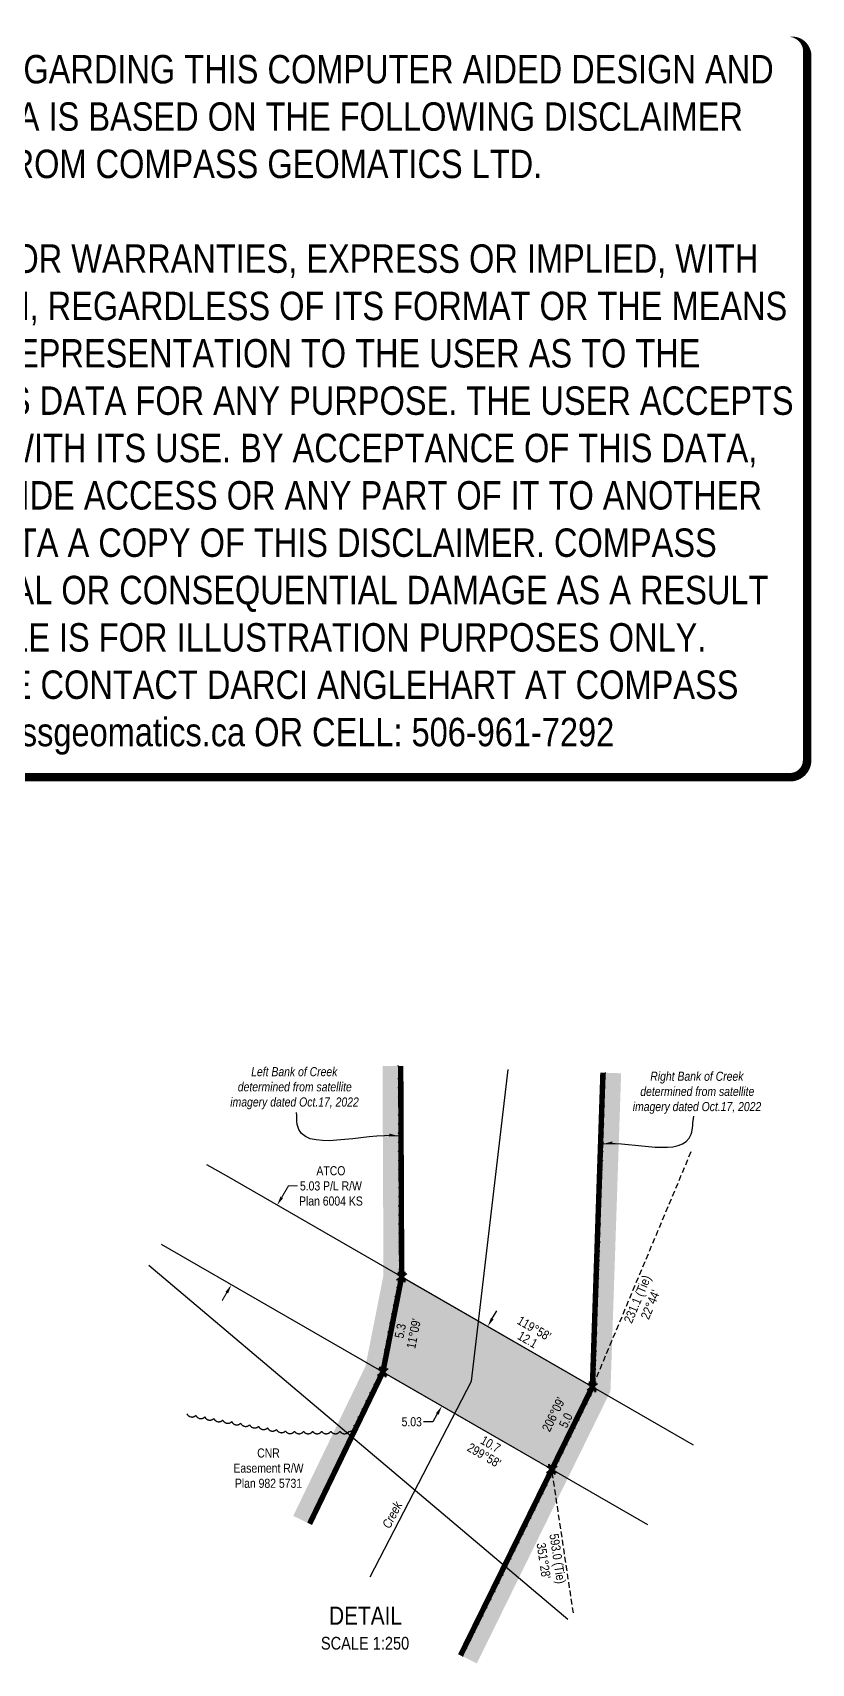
# Model space of a CAD drawing. Extents: x 481046 to 483020, y 6216505 to 6218475.
# Drawn here: x 482164 to 483020, y 6216681 to 6218475 of the extents above; entities that cross this region are included whole.
import ezdxf
from ezdxf.enums import TextEntityAlignment as Align

# ---------------------------------------------------------------- set-up
doc = ezdxf.new("R2010")
doc.units = 0
doc.header["$LTSCALE"] = 5
doc.header["$PDSIZE"] = 0.5
for name, pattern in [('0', [1, 1, 0]), ('foc-TIELINE', [1.875, 1.25, -0.625]), ('foc-TOPO', [1, 0.2, -0.8])]:
    doc.linetypes.add(name, pattern=pattern)
doc.layers.get('Defpoints').update_dxf_attribs({"color": 9})
for name, color, linetype in [('C-RW', 13, 'Continuous'), ('DETAIL-T', 7, 'Continuous'), ('F-RW', 190, 'Continuous'), ('L-BD', 7, 'Continuous'), ('L-MON', 1, 'Continuous'), ('L-TIE', 7, 'foc-TIELINE'), ('P-CROSSINGS-GROUND', 48, 'foc-TOPO'), ('P-PROPOSED', 10, 'Continuous'), ('P-PROPOSED-H', 21, 'Continuous'), ('P-TXT', 4, 'Continuous'), ('T-BUSH', 110, '0'), ('T-SLOPE', 48, 'Continuous'), ('T-WATER', 160, 'Continuous'), ('T-WATER-T', 170, 'Continuous')]:
    doc.layers.add(name, color=color, linetype=linetype)
for name, color, linetype, lineweight in [('C-RW-T', 13, 'Continuous', 9), ('F-RW-T', 190, 'Continuous', 9), ('T-TEXT', 48, 'Continuous', 18)]:
    doc.layers.add(name, color=color, linetype=linetype, lineweight=lineweight)
doc.layers.add('DISCLAIMER', color=7, linetype='Continuous', plot=False)
doc.styles.add('100L', font='ARIALN.TTF', dxfattribs={"height": 11})
doc.styles.add('80', font='ARIALN.TTF', dxfattribs={"height": 10})
doc.styles.add('80CG', font='ARIALN.TTF', dxfattribs={"height": 10})
doc.styles.add('80L', font='ARIALN.TTF', dxfattribs={"height": 10})
doc.styles.add('foc-LtypeFont', font='ARIALN.TTF', dxfattribs={"height": 7.35})
doc.linetypes.add('foc-TOPO-flowdirection-NOLINE', pattern='A,0,[">",foc-LtypeFont,S=0.3,R=0,X=0,Y=-0.945],-20,[">",foc-LtypeFont,S=0.3,R=0,X=0,Y=-0.945],0', length=20)
doc.dimstyles.new('Compass 5 000', dxfattribs={"dimscale": 5, "dimtxt": 9, "dimasz": 2, "dimexe": 0.2, "dimexo": 0.0625, "dimgap": 0.5, "dimtad": 0, "dimtih": 1, "dimtoh": 1, "dimzin": 0, "dimdsep": 46, "dimtxsty": '80CG', "dimcen": 0.1, "dimse1": 1, "dimse2": 1, "dimclrd": 256, "dimclrt": 256, "dimaunit": 1, "dimadec": 4, "dimazin": 0, "dimtfac": 0.06, "dimtofl": 0, "dimtmove": 0, "dimatfit": 1, "dimfxl": 0.2, "dimtolj": 1, "dimtzin": 0, "dimlwd": -1, "dimarcsym": 0})

# ---------------------------------------------------------------- blocks, each defined once
blk = doc.blocks.new('*D572')
at = {"layer": 'C-RW-T', "transparency": 16777216}
for p, q in [((482437.6, 6217193.7), (482444.9, 6217206.2)), ((482444.9, 6217206.2), (482454.9, 6217206.2)), ((482377.2, 6217088.9), (482372.2, 6217080.2))]:
    blk.add_line(p, q, dxfattribs=at)
for points in [[(482436.2, 6217194.5), (482439.1, 6217192.8), (482432.6, 6217185)], [(482375.8, 6217089.7), (482378.7, 6217088), (482382.2, 6217097.5)]]:
    blk.add_solid(points, dxfattribs=at)
at = {"layer": 'Defpoints', "color": 0, "transparency": 16777216}
for p in [(482415.7, 6217194.8), (482432.6, 6217185), (482365.3, 6217107.3)]:
    blk.add_point(p, dxfattribs=at)
at = {"layer": 'C-RW-T', "transparency": 16777216, "insert": (482491.7, 6217206.2), "char_height": 10, "attachment_point": 5, "style": '80CG'}
blk.add_mtext('\\A1;ATCO\\P5.03 P/L R/W\\PPlan 6004 KS', dxfattribs=at)
blk = doc.blocks.new('TEMP')
h = blk.add_hatch(color=255)
h.dxf.hatch_style = 1
h.paths.add_polyline_path([(0, 0.25), (-0.67, 1.15), (-0.67, 0.67), (-1.15, 0.67), (-0.25, 0), (-1.15, -0.67), (-0.67, -0.67), (-0.67, -1.15), (0, -0.25), (0.67, -1.15), (0.67, -0.67), (1.15, -0.67), (0.25, 0), (1.15, 0.67), (0.67, 0.67), (0.67, 1.15)])
h.paths.add_polyline_path([(0.57, 0.85), (0.57, 0.57), (0.85, 0.57), (0.08, 0), (0.85, -0.57), (0.57, -0.57), (0.57, -0.85), (0, -0.08), (-0.57, -0.85), (-0.57, -0.57), (-0.85, -0.57), (-0.08, 0), (-0.85, 0.57), (-0.57, 0.57), (-0.57, 0.85), (0, 0.08)], flags=16)
h = blk.add_hatch(color=1)
h.dxf.hatch_style = 1
h.paths.add_polyline_path([(0, 0.08), (-0.57, 0.85), (-0.57, 0.57), (-0.85, 0.57), (-0.08, 0), (-0.85, -0.57), (-0.57, -0.57), (-0.57, -0.85), (0, -0.08), (0.57, -0.85), (0.57, -0.57), (0.85, -0.57), (0.08, 0), (0.85, 0.57), (0.57, 0.57), (0.57, 0.85)])
at = {"color": 1}
for p, q in [((-0.08, 0), (0.08, 0)), ((0, 0.08), (0, -0.08))]:
    blk.add_line(p, q, dxfattribs=at)
at = {"color": 255, "flags": 128}
blk.add_lwpolyline([(-0.25, 0), (-1.15, 0.67), (-0.67, 0.67), (-0.67, 1.15), (0, 0.25), (0.67, 1.15), (0.67, 0.67), (1.15, 0.67), (0.25, 0), (1.15, -0.67), (0.67, -0.67), (0.67, -1.15), (0, -0.25), (-0.67, -1.15), (-0.67, -0.67), (-1.15, -0.67)], close=True, dxfattribs=at)
at = {"color": 1, "flags": 128}
blk.add_lwpolyline([(-0.08, 0), (-0.85, 0.57), (-0.57, 0.57), (-0.57, 0.85), (0, 0.08), (0.57, 0.85), (0.57, 0.57), (0.85, 0.57), (0.08, 0), (0.85, -0.57), (0.57, -0.57), (0.57, -0.85), (0, -0.08), (-0.57, -0.85), (-0.57, -0.57), (-0.85, -0.57)], close=True, dxfattribs=at)
blk = doc.blocks.new('*D584')
at = {"layer": 'Defpoints', "color": 0, "transparency": 16777216}
for p in [(482642.1, 6217064.3), (482664.2, 6217051.6), (482591.7, 6216976.8)]:
    blk.add_point(p, dxfattribs=at)
at = {"layer": 'P-TXT', "transparency": 16777216}
for p, q in [((482669.2, 6217060.2), (482674.2, 6217068.9)), ((482608.7, 6216955.4), (482603.7, 6216946.7)), ((482603.7, 6216946.7), (482593.7, 6216946.7))]:
    blk.add_line(p, q, dxfattribs=at)
for points in [[(482667.7, 6217061.1), (482670.6, 6217059.4), (482664.2, 6217051.6)], [(482607.3, 6216956.2), (482610.2, 6216954.5), (482613.7, 6216964)]]:
    blk.add_solid(points, dxfattribs=at)
at = {"layer": 'P-TXT', "transparency": 16777216, "insert": (482580.6, 6216946.7), "char_height": 10, "attachment_point": 5, "style": '80CG'}
blk.add_mtext('\\A1;5.03', dxfattribs=at)
blk = doc.blocks.new('Disclaimer_Legal')
at = {"layer": 'DISCLAIMER', "color": 254, "flags": 128}
blk.add_lwpolyline([(-3612.9, -1104.6, 37.5, 37.5, 0), (4096.1, -1104.6, 37.5, 37.5, 0.414214), (4171.1, -1029.6, 37.5, 37.5, 0), (4171.1, 2078.7, 37.5, 0, 0.414214), (4096.1, 2153.7, 0, 0, 0), (-3612.9, 2153.7, 0, 0, 0.414214), (-3687.9, 2078.7, 0, 0, 0), (-3687.9, -1029.6, 0, 37.5, 0.414214)], format="xyseb", close=True, dxfattribs=at)
at = {"layer": 'DISCLAIMER', "color": 254, "insert": (241.6, 533.9), "char_height": 125, "width": 7717.568, "attachment_point": 5, "style": '80'}
blk.add_mtext('NOTICE TO THE CORPORATION, PERSON &/OR PERSONS REGARDING THIS COMPUTER AIDED DESIGN AND DRAFTING (CADD) FILES. ACCEPTANCE OF THE CADD DATA IS BASED ON THE FOLLOWING DISCLAIMER WHICH COVERS ALL CADD DATA RECIEVED FROM COMPASS GEOMATICS LTD.\\P{\\fArial Narrow|b1|i0|c0|p34;DISCLAIMER}\\PCOMPASS GEOMATICS LTD. MAKES NO REPRESENTATION OR WARRANTIES, EXPRESS OR IMPLIED, WITH RESPECT TO THE REUSE OF THE DATA PROVIDED HEREWITH, REGARDLESS OF ITS FORMAT OR THE MEANS OF ITS TRANSMISSION. THERE IS NO GUARANTEE OR REPRESENTATION TO THE USER AS TO THE ACCURACY, CURRENCY, SUITABILITY OR RELIABILITY OF THIS DATA FOR ANY PURPOSE. THE USER ACCEPTS THE DATA "AS IS", AND ASSUMES ALL RISKS ASSOCIATED WITH ITS USE. BY ACCEPTANCE OF THIS DATA, THE USER AGREES NOT TO TRANSMIT THIS DATA OR PROVIDE ACCESS OR ANY PART OF IT TO ANOTHER PARTY UNLESS THE USER SHALL INCLUDE WITH THE DATA A COPY OF THIS DISCLAIMER. COMPASS GEOMATICS LTD. ASSUMES NO RESPONSIBILITY FOR ACTUAL OR CONSEQUENTIAL DAMAGE AS A RESULT OF ANY USER\'S RELIANCE ON THIS DATA. THIS CADD FILE IS FOR ILLUSTRATION PURPOSES ONLY.\\PIF YOU REQUIRE MORE ACCURATE INFORMATION, PLEASE CONTACT DARCI ANGLEHART AT COMPASS GEOMATICS LTD. VIA EMAIL: darci.anglehart@compassgeomatics.ca OR CELL: 506-961-7292', dxfattribs=at)

msp = doc.modelspace()

# ---------------------------------------------------------------- hatches: boundary and pattern name
at = {"layer": 'P-CROSSINGS-GROUND', "linetype": 'ByBlock', "transparency": 33554483}
h = msp.add_hatch(dxfattribs=at)
h.set_pattern_fill('EARTH', color=256, scale=1.999034, angle=45)
h.set_pattern_definition([(45, (-706.395, 3003.009), (2e-15, 17.951837315), [12.6938659, -12.6938659]), (45, (-709.761, 3006.375), (2e-15, 17.951837315), [12.6938659, -12.6938659]), (45, (-713.127, 3009.741), (2e-15, 17.951837315), [12.6938659, -12.6938659]), (135, (-713.127, 3011.985), (-17.951837315, 2e-15), [12.6938659, -12.6938659]), (135, (-709.761, 3015.351), (-17.951837315, 2e-15), [12.6938659, -12.6938659]), (135, (-706.395, 3018.717), (-17.951837315, 2e-15), [12.6938659, -12.6938659])])
h.paths.add_polyline_path([(482752.648, 6216885.482), (482799.169, 6216980.253), (482810.904, 6217330.17), (482790.925, 6217330.84), (482779.334, 6216985.211), (482734.703, 6216894.29), (482634.273, 6216689.698), (482652.218, 6216680.889)])
h.paths.add_polyline_path([(482548.872, 6217001.445), (482569.516, 6217106.119), (482568.469, 6217338.3), (482548.479, 6217338.21), (482549.517, 6217108.027), (482529.755, 6217007.827), (482450.263, 6216843.14), (482468.266, 6216834.451)])
at = {"layer": 'P-PROPOSED-H'}
h = msp.add_hatch(color=256, dxfattribs=at)
h.dxf.hatch_style = 1
h.paths.add_polyline_path([(482548.872, 6217001.445), (482569.516, 6217106.119), (482779.334, 6216985.211), (482734.703, 6216894.29)])

# ---------------------------------------------------------------- linework, layer by layer
at = {"layer": 'C-RW', "flags": 128}
for points in [[(482890.523, 6216921.122), (482376.752, 6217217.21), (482355.316, 6217229.563)], [(482304.901, 6217142.084), (482840.041, 6216833.56)]]:
    msp.add_lwpolyline(points, dxfattribs=at)
at = {"layer": 'F-RW'}
msp.add_lwpolyline([(482752.273, 6216729.048), (482291.458, 6217118.758)], dxfattribs=at)
at = {"layer": 'L-TIE'}
for p, q in [((482887.581, 6217243.588), (482779.334, 6216985.211)), ((482758.385, 6216736.327), (482734.703, 6216894.29))]:
    msp.add_line(p, q, dxfattribs=at)
at = {"layer": 'P-PROPOSED', "flags": 128}
msp.add_lwpolyline([(482548.872, 6217001.445), (482569.516, 6217106.119), (482779.334, 6216985.211), (482734.703, 6216894.29)], close=True, dxfattribs=at)
at = {"layer": 'T-BUSH', "flags": 128}
for points in [[(482333.372, 6216955.477, 0.52056705), (482343.218, 6216953.754, 0.52056705), (482353.063, 6216952.031, 0.52056705), (482362.909, 6216950.308, 0.52056705), (482372.755, 6216948.585, 0.52056705), (482382.6, 6216946.862, 0.52056705), (482392.446, 6216945.139, 0.52056705), (482402.291, 6216943.416, 0.52056705), (482412.137, 6216941.693, 0.52056705), (482421.982, 6216939.97, 0.52056705), (482431.828, 6216938.247, 0.52056705), (482441.673, 6216936.524, 0.52056705), (482451.64, 6216936.189, 0.52056705), (482461.635, 6216936.186, 0.52056705), (482471.63, 6216936.182, 0.52056705), (482481.625, 6216936.179, 0.52056705), (482491.62, 6216936.176, 0.52056705), (482501.615, 6216936.173, 0.52056705), (482511.611, 6216936.169, 0.52056705), (482517.325, 6216942.988, 0.52056705), (482521.67, 6216951.989, 0.52056705), (482526.015, 6216960.991, 0.52056705), (482530.36, 6216969.992, 0.52056705), (482534.705, 6216978.993, 0.52056705), (482539.05, 6216987.995, 0.52056705), (482543.395, 6216996.996, 0.52056705), (482546.777, 6217006.319, 0.52056705), (482548.711, 6217016.125, 0.52056705), (482550.645, 6217025.932, 0.52056705), (482552.579, 6217035.738, 0.52056705), (482554.513, 6217045.544, 0.52056705), (482556.447, 6217055.35, 0.52056705), (482558.381, 6217065.157, 0.52056705), (482560.315, 6217074.963, 0.52056705), (482562.249, 6217084.769, 0.52056705), (482564.183, 6217094.575, 0.52056705), (482566.117, 6217104.382, 0.52056705), (482566.481, 6217114.338, 0.52056705), (482566.436, 6217124.333, 0.52056705), (482566.39, 6217134.328, 0.52056705), (482566.345, 6217144.323, 0.52056705), (482566.3, 6217154.318, 0.52056705), (482566.255, 6217164.313, 0.52056705), (482566.21, 6217174.308, 0.52056705), (482566.165, 6217184.303, 0.52056705), (482566.12, 6217194.298, 0.52056705), (482566.075, 6217204.293, 0.52056705), (482566.03, 6217214.289, 0.52056705), (482565.985, 6217224.284, 0.52056705), (482565.94, 6217234.279, 0.52056705), (482565.895, 6217244.274, 0.52056705), (482565.85, 6217254.269, 0.52056705), (482565.805, 6217264.264, 0.52056705), (482565.759, 6217274.259, 0.52056705), (482565.714, 6217284.254, 0.52056705), (482565.669, 6217294.249, 0.52056705), (482565.624, 6217304.244, 0.52056705), (482565.579, 6217314.239, 0.52056705), (482565.534, 6217324.234, 0.52056705), (482565.471, 6217338.287, 0.52056705)], [(482636.965, 6216688.376, -0.52056705), (482641.369, 6216697.349, -0.52056705), (482645.773, 6216706.321, -0.52056705), (482650.178, 6216715.294, -0.52056705), (482654.582, 6216724.266, -0.52056705), (482658.987, 6216733.239, -0.52056705), (482663.391, 6216742.211, -0.52056705), (482667.795, 6216751.183, -0.52056705), (482672.2, 6216760.156, -0.52056705), (482676.604, 6216769.128, -0.52056705), (482681.008, 6216778.101, -0.52056705), (482685.413, 6216787.073, -0.52056705), (482689.817, 6216796.046, -0.52056705), (482694.222, 6216805.018, -0.52056705), (482698.626, 6216813.991, -0.52056705), (482703.03, 6216822.963, -0.52056705), (482707.435, 6216831.936, -0.52056705), (482711.839, 6216840.908, -0.52056705), (482716.243, 6216849.88, -0.52056705), (482720.648, 6216858.853, -0.52056705), (482725.052, 6216867.825, -0.52056705), (482729.457, 6216876.798, -0.52056705), (482733.861, 6216885.77, -0.52056705), (482738.265, 6216894.743, -0.52056705), (482742.67, 6216903.715, -0.52056705), (482747.074, 6216912.688, -0.52056705), (482751.478, 6216921.66, -0.52056705), (482755.883, 6216930.632, -0.52056705), (482760.287, 6216939.605, -0.52056705), (482764.692, 6216948.577, -0.52056705), (482769.096, 6216957.55, -0.52056705), (482773.5, 6216966.522, -0.52056705), (482777.905, 6216975.495, -0.52056705), (482782.309, 6216984.467, -0.52056705), (482782.644, 6216994.457, -0.52056705), (482782.979, 6217004.446, -0.52056705), (482783.314, 6217014.436, -0.52056705), (482783.649, 6217024.425, -0.52056705), (482783.984, 6217034.415, -0.52056705), (482784.319, 6217044.404, -0.52056705), (482784.654, 6217054.394, -0.52056705), (482784.989, 6217064.384, -0.52056705), (482785.324, 6217074.373, -0.52056705), (482785.659, 6217084.363, -0.52056705), (482785.994, 6217094.352, -0.52056705), (482786.329, 6217104.342, -0.52056705), (482786.664, 6217114.331, -0.52056705), (482786.999, 6217124.321, -0.52056705), (482787.334, 6217134.31, -0.52056705), (482787.67, 6217144.3, -0.52056705), (482788.005, 6217154.29, -0.52056705), (482788.34, 6217164.279, -0.52056705), (482788.675, 6217174.269, -0.52056705), (482789.01, 6217184.258, -0.52056705), (482789.345, 6217194.248, -0.52056705), (482789.68, 6217204.237, -0.52056705), (482790.015, 6217214.227, -0.52056705), (482790.35, 6217224.216, -0.52056705), (482790.685, 6217234.206, -0.52056705), (482791.02, 6217244.196, -0.52056705), (482791.355, 6217254.185, -0.52056705), (482791.69, 6217264.175, -0.52056705), (482792.025, 6217274.164, -0.52056705), (482792.36, 6217284.154, -0.52056705), (482792.695, 6217294.143, -0.52056705), (482793.03, 6217304.133, -0.52056705), (482793.365, 6217314.122, -0.52056705), (482793.7, 6217324.112, -0.52056705), (482793.922, 6217330.739, -0.52056705)]]:
    msp.add_lwpolyline(points, format="xyb", dxfattribs=at)
at = {"layer": 'T-SLOPE', "const_width": 5.997, "flags": 128}
for points in [[(482468.266, 6216834.451), (482548.872, 6217001.445), (482569.516, 6217106.119), (482568.469, 6217338.3)], [(482634.273, 6216689.698), (482734.703, 6216894.29), (482779.334, 6216985.211), (482790.925, 6217330.84)]]:
    msp.add_lwpolyline(points, dxfattribs=at)
at = {"layer": 'T-WATER', "linetype": 'foc-TOPO-flowdirection-NOLINE', "flags": 128}
msp.add_lwpolyline([(482535.041, 6216776.224), (482646.407, 6216991.251), (482686.541, 6217334.34)], dxfattribs=at)
at = {"layer": 'T-WATER', "flags": 128}
msp.add_lwpolyline([(482535.041, 6216776.224), (482646.407, 6216991.251), (482686.541, 6217334.34)], dxfattribs=at)

# ---------------------------------------------------------------- block references
at = {"layer": 'Defpoints', "xscale": 0.25, "yscale": 0.25, "zscale": 0.25}
msp.add_blockref('Disclaimer_Legal', (481972.685, 6217932.064), dxfattribs=at)
at = {"layer": 'L-MON', "xscale": 4.997584999999999, "yscale": 4.997584999999999, "zscale": 4.997584999999999}
for p in [(482569.516, 6217106.119), (482548.872, 6217001.445), (482779.334, 6216985.211), (482734.703, 6216894.29)]:
    msp.add_blockref('TEMP', p, dxfattribs=at)

# ---------------------------------------------------------------- texts
at = {"layer": 'DETAIL-T', "color": 3, "insert": (482415.653, 6216743.399), "char_height": 19.99034, "width": 225.72512, "attachment_point": 1, "style": '80CG'}
msp.add_mtext('\\pi74.068;DETAIL\\P\\pi65.056;{\\H0.7x;SCALE 1:250}', dxfattribs=at)
at = {"layer": 'F-RW-T', "insert": (482423.048, 6216895.655), "char_height": 10, "attachment_point": 5, "style": '80CG'}
msp.add_mtext('\\A1;CNR\\PEasement R/W\\PPlan 982 5731', dxfattribs=at)
at = {"layer": 'L-BD', "style": '80L'}
for s, height, rotation, p in [('231.1 (Tie)', 9.99517, 67.2684, (482829.851, 6217081.217)), ("22%%d44'", 9.9952, 67.2684, (482842.987, 6217075.713)), ("11%%d09'", 9.9952, 78.8429, (482582.683, 6217043.743)), ("119%%d58'", 9.9952, 330.0351, (482715.288, 6217049.515)), ('5.3', 9.9952, 78.8429, (482567.974, 6217046.644)), ('12.1', 9.9952, 330.0351, (482708.174, 6217037.176)), ("206%%d09'", 9.9952, 63.8546, (482736.597, 6216954.855)), ('5.0', 9.9952, 63.8546, (482750.056, 6216948.249)), ("299%%d58'", 9.9952, 330.0351, (482660.271, 6216909.808)), ('10.7', 9.9952, 330.0351, (482667.385, 6216922.147)), ("351%%d28'", 9.9952, 278.5263, (482725.766, 6216793.79)), ('593.0 (Tie)', 9.99517, 278.5263, (482739.852, 6216795.902))]:
    msp.add_text(s, height=height, rotation=rotation, dxfattribs=at).set_placement(p, align=Align.MIDDLE)
at = {"layer": 'T-TEXT', "linetype": 'Continuous', "char_height": 9.99516, "attachment_point": 1, "style": '100L'}
for s, insert in [('\\pi23.248;{\\fArial Narrow|b0|i1|c0|p34;Left Bank of Creek \\P\\pi8.535;determined from satellite \\P\\pi0.25461;imagery dated Oct.17, 2022}', (482380.767, 6217336.915)), ('\\pi19.522;{\\fArial Narrow|b0|i1|c0|p34;Right Bank of Creek \\P\\pi8.535;determined from satellite \\P\\pi0.25461;imagery dated Oct.17, 2022}', (482823.456, 6217331.881))]:
    msp.add_mtext_dynamic_manual_height_columns(s, width=141.56641, gutter_width=55, heights=[0], dxfattribs=dict(at, insert=insert))
at = {"layer": 'T-WATER-T', "linetype": 'Continuous', "insert": (482547.325, 6216832.517), "char_height": 9.99516, "attachment_point": 1, "rotation": 62.619481, "style": '100L'}
msp.add_mtext_dynamic_manual_height_columns('\\pi0.57096;{\\fArial Narrow|b0|i1|c0|p34;Creek}', width=31.25012, gutter_width=55, heights=[0], dxfattribs=at)

# ---------------------------------------------------------------- dimensions: what is measured, and where the dimension line sits
at = {"layer": 'C-RW-T'}
dim = msp.add_linear_dim(base=(482432.631, 6217185.006), p1=(482365.27, 6217107.279), p2=(482415.691, 6217194.769), angle=60.045065, text='ATCO\\P5.03 P/L R/W\\PPlan 6004 KS', dimstyle='Compass 5 000', dxfattribs=at)
dim.commit()
dim.dimension.update_dxf_attribs({"geometry": '*D572', "text_midpoint": (482491.664, 6217206.245), "dimtype": 161})
at = {"layer": 'P-TXT'}
dim = msp.add_linear_dim(base=(482664.175, 6217051.572), p1=(482591.651, 6216976.764), p2=(482642.092, 6217064.297), angle=60.047203, text='5.03', dimstyle='Compass 5 000', dxfattribs=at)
dim.commit()
dim.dimension.update_dxf_attribs({"geometry": '*D584', "text_midpoint": (482580.601, 6216946.71), "dimtype": 161})

# ---------------------------------------------------------------- leaders
at = {"layer": 'T-TEXT', "linetype": 'Continuous', "path_type": 1}
for points in [[(482565.881, 6217261.066), (482454.581, 6217273.906), (482453.963, 6217286.877)], [(482791.42, 6217252.473), (482887.939, 6217263.255), (482890.743, 6217282.871)]]:
    msp.add_leader(points, dimstyle='Compass 5 000', override={"dimgap": 0.5, "dimtad": 0}, dxfattribs=at)

doc.saveas('drawing.dxf')
